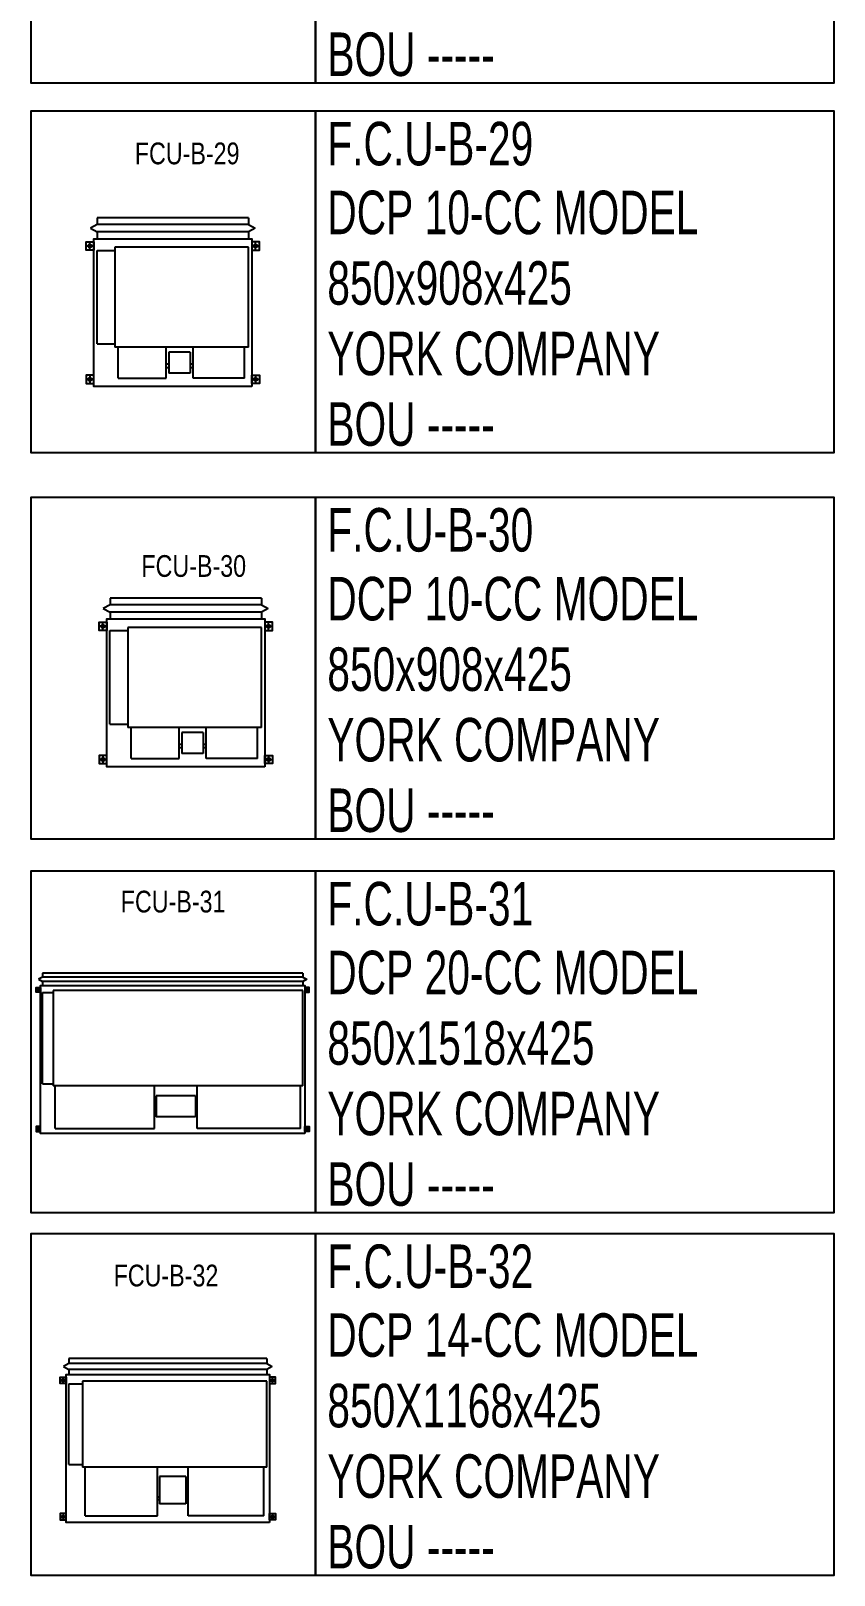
# Model space of a CAD drawing. Header units: millimetres. Extents: x -21221 to 1625077, y -149981 to 356550.
# Drawn here: x 304403 to 309019, y 129625 to 138499 of the extents above; entities that cross this region are included whole.
import ezdxf
from ezdxf.enums import TextEntityAlignment as Align

# ---------------------------------------------------------------- set-up
doc = ezdxf.new("R2010")
doc.units = ezdxf.units.MM
doc.header["$LTSCALE"] = 1000
doc.header["$MEASUREMENT"] = 0
doc.layers.get('0').update_dxf_attribs({"linetype": 'CONTINUOUS'})
doc.layers.add('12- EQUIPMENT HVAC', color=12, linetype='CONTINUOUS')
doc.styles.add('STENCIL', font='stencil.shx')
doc.styles.add('TEXT-P', font='stencil.shx', dxfattribs={"height": 0.3})

# ---------------------------------------------------------------- blocks, each defined once
blk = doc.blocks.new('FCU-B-29')
for p, q in [((434.5, 120.1), (-434.5, 120.1)), ((-434.5, 120.1), (-434.5, 81.1)), ((434.5, 120.1), (434.5, 81.1)), ((-434.5, 81.1), (-473.5, 60.1)), ((-473.5, 60.1), (-434.5, 39)), ((434.5, 81.1), (-434.5, 81.1)), ((434.5, 39), (-434.5, 39)), ((-434.5, 39), (-434.5, 0)), ((434.5, 81.1), (473.5, 60.1)), ((473.5, 60.1), (434.5, 39)), ((434.5, 39), (434.5, 0)), ((-457.1, -42.1), (-494.5, -42.1)), ((-475.8, -60.8), (-475.8, -23.4)), ((-435.3, -604.4), (-435.3, -67.1)), ((-435.3, -67.1), (-332.3, -67.1)), ((435.3, -48.4), (-332.3, -48.4)), ((-332.3, -48.4), (-332.3, -623.1)), ((435.3, -623.1), (435.3, -48.4)), ((457.1, -42.1), (494.5, -42.1)), ((475.8, -60.8), (475.8, -23.4)), ((-435.3, -604.4), (-332.3, -604.4)), ((435.3, -623.1), (-332.3, -623.1)), ((-313.6, -801.6), (-313.6, -623.1)), ((-38.2, -801.6), (-38.2, -623.1)), ((-22.8, -651.8), (-22.8, -772.9)), ((100.5, -651.8), (-22.8, -651.8)), ((100.5, -651.8), (100.5, -772.9)), ((117.5, -801.6), (117.5, -623.1)), ((412, -801.6), (412, -623.1)), ((-475.8, -789.2), (-475.8, -826.6)), ((-22.8, -721.6), (-38.2, -721.6)), ((-22.8, -741.1), (-38.2, -741.1)), ((100.5, -772.9), (-22.8, -772.9)), ((117.5, -721.6), (100.6, -721.6)), ((117.5, -741.1), (100.6, -741.1)), ((475.8, -789.2), (475.8, -826.6)), ((-457.1, -807.9), (-494.5, -807.9)), ((-313.6, -801.6), (-38.2, -801.6)), ((412, -801.6), (117.5, -801.6)), ((457.1, -807.9), (494.5, -807.9))]:
    blk.add_line(p, q)
for points in [[(454, -850), (-454, -850), (-454, 0), (454, 0)], [(-454, -18.7), (-454, -65.5), (-497.7, -65.5), (-497.7, -18.7)], [(454, -18.7), (454, -65.5), (497.7, -65.5), (497.7, -18.7)], [(-454, -831.3), (-454, -784.5), (-497.7, -784.5), (-497.7, -831.3)], [(454, -831.3), (454, -784.5), (497.7, -784.5), (497.7, -831.3)]]:
    blk.add_lwpolyline(points, close=True)
for centre, radius in [((-475.8, -42.1), 10.2), ((-475.8, -42.1), 7.65), ((475.8, -42.1), 10.2), ((475.8, -42.1), 7.65), ((-475.8, -807.9), 10.2), ((475.8, -807.9), 10.2), ((-475.8, -807.9), 7.65), ((475.8, -807.9), 7.65)]:
    blk.add_circle(centre, radius)
blk = doc.blocks.new('FCU-B-30')
for p, q in [((-461, 23.5), (-500, 2.4)), ((-500, 2.4), (-461, -18.6)), ((408, 62.5), (-461, 62.5)), ((-461, 62.5), (-461, 23.5)), ((408, 23.5), (-461, 23.5)), ((408, 62.5), (408, 23.5)), ((408, 23.5), (447, 2.4)), ((447, 2.4), (408, -18.6)), ((-502.3, -118.4), (-502.3, -81)), ((408, -18.6), (-461, -18.6)), ((-461, -18.6), (-461, -57.6)), ((408, -18.6), (408, -57.6)), ((449.3, -118.4), (449.3, -81)), ((-483.6, -99.7), (-521, -99.7)), ((-461.8, -662), (-461.8, -124.8)), ((-461.8, -124.8), (-358.8, -124.8)), ((408.8, -106), (-358.8, -106)), ((-358.8, -106), (-358.8, -680.8)), ((408.8, -680.8), (408.8, -106)), ((430.6, -99.7), (468, -99.7)), ((-461.8, -662), (-358.8, -662)), ((408.8, -680.8), (-358.8, -680.8)), ((-340.1, -859.2), (-340.1, -680.8)), ((-64.7, -859.2), (-64.7, -680.8)), ((-49.3, -709.5), (-49.3, -830.5)), ((74, -709.5), (-49.3, -709.5)), ((74, -709.5), (74, -830.5)), ((91, -859.2), (91, -680.8)), ((385.5, -859.2), (385.5, -680.8)), ((-49.3, -779.3), (-64.7, -779.3)), ((91, -779.3), (74.1, -779.3)), ((-483.6, -865.5), (-521, -865.5)), ((-502.3, -846.8), (-502.3, -884.2)), ((-340.1, -859.2), (-64.7, -859.2)), ((-49.3, -798.8), (-64.7, -798.8)), ((74, -830.5), (-49.3, -830.5)), ((91, -798.8), (74.1, -798.8)), ((385.5, -859.2), (91, -859.2)), ((430.6, -865.5), (468, -865.5)), ((449.3, -846.8), (449.3, -884.2))]:
    blk.add_line(p, q)
for points in [[(-480.5, -76.4), (-480.5, -123.1), (-524.2, -123.1), (-524.2, -76.4)], [(427.5, -907.6), (-480.5, -907.6), (-480.5, -57.6), (427.5, -57.6)], [(427.5, -76.4), (427.5, -123.1), (471.2, -123.1), (471.2, -76.4)], [(-480.5, -888.9), (-480.5, -842.2), (-524.2, -842.2), (-524.2, -888.9)], [(427.5, -888.9), (427.5, -842.2), (471.2, -842.2), (471.2, -888.9)]]:
    blk.add_lwpolyline(points, close=True)
for centre, radius in [((-502.3, -99.7), 10.2), ((-502.3, -99.7), 7.65), ((449.3, -99.7), 10.2), ((449.3, -99.7), 7.65), ((-502.3, -865.5), 10.2), ((-502.3, -865.5), 7.65), ((449.3, -865.5), 10.2), ((449.3, -865.5), 7.65)]:
    blk.add_circle(centre, radius)
blk = doc.blocks.new('FCU-B-31')
for p, q in [((-747.3, 25.2), (-770.7, 12.6)), ((-770.7, 12.6), (-747.3, 0)), ((747.3, 48.5), (-747.3, 48.5)), ((-747.3, 48.5), (-747.3, 25.2)), ((747.3, 25.2), (-747.3, 25.2)), ((747.3, 0), (-747.3, 0)), ((747.3, 48.5), (747.3, 25.2)), ((747.3, 25.2), (770.7, 12.6)), ((770.7, 12.6), (747.3, 0)), ((-760.9, -48.5), (-783.2, -48.5)), ((-772.1, -59.7), (-772.1, -37.3)), ((-747.8, -588.8), (-747.8, -63.5)), ((-747.8, -63.5), (-686.2, -63.5)), ((-747.3, 0), (-747.3, -23.3)), ((747.8, -52.3), (-686.2, -52.3)), ((-686.2, -52.3), (-686.2, -600)), ((747.3, 0), (747.3, -23.3)), ((747.8, -600), (747.8, -52.3)), ((760.9, -48.5), (783.2, -48.5)), ((772.1, -59.7), (772.1, -37.3)), ((-747.8, -588.8), (-686.2, -588.8)), ((747.8, -600), (-686.2, -600)), ((-675, -844.4), (-675, -600)), ((-104.3, -844.4), (-104.3, -600)), ((141.3, -844.4), (141.3, -600)), ((733.9, -844.4), (733.9, -600)), ((-95.1, -657.5), (-95.1, -778.4)), ((131.2, -657.5), (-95.1, -657.5)), ((131.2, -657.5), (131.2, -778.4)), ((-95.1, -710.8), (-104.3, -710.8)), ((-95.1, -722.5), (-104.3, -722.5)), ((131.2, -778.4), (-95.1, -778.4)), ((141.3, -710.8), (131.2, -710.8)), ((141.3, -722.5), (131.2, -722.5)), ((-760.9, -848.1), (-783.2, -848.1)), ((-772.1, -837), (-772.1, -859.3)), ((-675, -844.4), (-104.3, -844.4)), ((733.9, -844.4), (141.3, -844.4)), ((760.9, -848.1), (783.2, -848.1)), ((772.1, -837), (772.1, -859.3))]:
    blk.add_line(p, q)
for points in [[(-759, -34.5), (-759, -62.5), (-785.1, -62.5), (-785.1, -34.5)], [(759, -873.3), (-759, -873.3), (-759, -23.3), (759, -23.3)], [(759, -34.5), (759, -62.5), (785.1, -62.5), (785.1, -34.5)], [(-759, -862.1), (-759, -834.2), (-785.1, -834.2), (-785.1, -862.1)], [(759, -862.1), (759, -834.2), (785.1, -834.2), (785.1, -862.1)]]:
    blk.add_lwpolyline(points, close=True)
for centre, radius in [((-772.1, -48.5), 6.13), ((-772.1, -48.5), 4.57), ((772.1, -48.5), 6.13), ((772.1, -48.5), 4.57), ((-772.1, -848.1), 6.13), ((-772.1, -848.1), 4.57), ((772.1, -848.1), 6.13), ((772.1, -848.1), 4.57)]:
    blk.add_circle(centre, radius)
blk = doc.blocks.new('FCU-B-32')
for p, q in [((-568.8, 32.7), (-599.2, 16.4)), ((-599.2, 16.4), (-568.8, 0)), ((568.8, 63.1), (-568.8, 63.1)), ((-568.8, 63.1), (-568.8, 32.7)), ((568.8, 32.7), (-568.8, 32.7)), ((568.8, 0), (-568.8, 0)), ((568.8, 63.1), (568.8, 32.7)), ((568.8, 32.7), (599.2, 16.4)), ((599.2, 16.4), (568.8, 0)), ((-586.4, -63.1), (-615.5, -63.1)), ((-601, -77.6), (-601, -48.5)), ((-569.4, -547.5), (-569.4, -82.5)), ((-569.4, -82.5), (-489.4, -82.5)), ((-568.8, 0), (-568.8, -30.3)), ((569.4, -68), (-489.4, -68)), ((-489.4, -68), (-489.4, -562.1)), ((568.8, 0), (568.8, -30.3)), ((569.4, -562.1), (569.4, -68)), ((586.4, -63.1), (615.5, -63.1)), ((601, -77.6), (601, -48.5)), ((-569.4, -547.5), (-489.4, -547.5)), ((569.4, -562.1), (-489.4, -562.1)), ((-474.8, -842.7), (-474.8, -562.1)), ((-59, -842.7), (-59, -562.1)), ((-47.1, -615.6), (-47.1, -773.7)), ((103.7, -615.6), (-47.1, -615.6)), ((103.7, -615.6), (103.7, -773.7)), ((117, -842.7), (117, -562.1)), ((551.3, -842.7), (551.3, -562.1)), ((-47.1, -733.9), (-59, -733.9)), ((-47.1, -749.1), (-59, -749.1)), ((103.7, -773.7), (-47.1, -773.7)), ((117, -733.9), (103.8, -733.9)), ((117, -749.1), (103.8, -749.1)), ((-586.4, -847.6), (-615.5, -847.6)), ((-601, -833.1), (-601, -862.1)), ((-474.8, -842.7), (-59, -842.7)), ((551.3, -842.7), (117, -842.7)), ((586.4, -847.6), (615.5, -847.6)), ((601, -833.1), (601, -862.1))]:
    blk.add_line(p, q)
for points in [[(-584, -44.9), (-584, -81.2), (-617.9, -81.2), (-617.9, -44.9)], [(584, -880.3), (-584, -880.3), (-584, -30.3), (584, -30.3)], [(584, -44.9), (584, -81.2), (617.9, -81.2), (617.9, -44.9)], [(-584, -865.8), (-584, -829.4), (-617.9, -829.4), (-617.9, -865.8)], [(584, -865.8), (584, -829.4), (617.9, -829.4), (617.9, -865.8)]]:
    blk.add_lwpolyline(points, close=True)
for centre, radius in [((-601, -63.1), 7.96), ((-601, -63.1), 5.95), ((601, -63.1), 7.96), ((601, -63.1), 5.95), ((-601, -847.6), 7.96), ((-601, -847.6), 5.95), ((601, -847.6), 7.96), ((601, -847.6), 5.95)]:
    blk.add_circle(centre, radius)

msp = doc.modelspace()

# ---------------------------------------------------------------- linework, layer by layer
at = {"layer": '12- EQUIPMENT HVAC', "color": 33}
for points in [[(306039, 140163), (304403.2, 140163), (304403.2, 138201.4), (306039, 138201.4)], [(306039, 138201.4), (309018.6, 138201.4), (309018.6, 140163), (306039, 140163)], [(306039, 138038), (304403.2, 138038), (304403.2, 136076.4), (306039, 136076.4)], [(306039, 136076.4), (309018.6, 136076.4), (309018.6, 138038), (306039, 138038)], [(306039, 135818.4), (304403.2, 135818.4), (304403.2, 133856.7), (306039, 133856.7)], [(306039, 133856.7), (309018.6, 133856.7), (309018.6, 135818.4), (306039, 135818.4)], [(306039, 133670.1), (304403.2, 133670.1), (304403.2, 131708.5), (306039, 131708.5)], [(306039, 131708.5), (309018.6, 131708.5), (309018.6, 133670.1), (306039, 133670.1)], [(306039, 131586.3), (304403.2, 131586.3), (304403.2, 129624.7), (306039, 129624.7)], [(306039, 129624.7), (309018.6, 129624.7), (309018.6, 131586.3), (306039, 131586.3)]]:
    msp.add_lwpolyline(points, close=True, dxfattribs=at)

# ---------------------------------------------------------------- block references
at = {"layer": '12- EQUIPMENT HVAC', "color": 3}
for name, p in [('FCU-B-29', (305218.4, 137304.7)), ('FCU-B-30', (305319.4, 135177.3)), ('FCU-B-31', (305217.8, 133036.4)), ('FCU-B-32', (305189.9, 130807.3))]:
    msp.add_blockref(name, p, dxfattribs=at)

# ---------------------------------------------------------------- texts
at = {"layer": '12- EQUIPMENT HVAC', "color": 4, "style": 'TEXT-P', "width": 0.7}
for s, p in [('BOU -----', (306106.5, 138165.1)), ('F.C.U-B-29', (306106.5, 137651.5)), ('DCP 10-CC MODEL', (306106.5, 137255.9)), ('850x908x425', (306106.5, 136850.6)), ('YORK COMPANY', (306106.5, 136445.4)), ('BOU -----', (306106.5, 136040.1)), ('F.C.U-B-30', (306106.5, 135431.8)), ('DCP 10-CC MODEL', (306106.5, 135036.3)), ('850x908x425', (306106.5, 134631)), ('YORK COMPANY', (306106.5, 134225.7)), ('BOU -----', (306106.5, 133820.4)), ('F.C.U-B-31', (306106.5, 133283.6)), ('DCP 20-CC MODEL', (306106.5, 132888)), ('850x1518x425', (306106.5, 132482.7)), ('YORK COMPANY', (306106.5, 132077.5)), ('BOU -----', (306106.5, 131672.2)), ('F.C.U-B-32', (306106.5, 131199.8)), ('DCP 14-CC MODEL', (306106.5, 130804.2)), ('850X1168x425', (306106.5, 130399)), ('YORK COMPANY', (306106.5, 129993.7)), ('BOU -----', (306106.5, 129588.4))]:
    msp.add_text(s, height=250, dxfattribs=at).set_placement(p, align=Align.BOTTOM_LEFT)
at = {"layer": '12- EQUIPMENT HVAC', "color": 4, "style": 'STENCIL', "width": 0.8}
for s, p in [('FCU-B-29', (305000.3, 137732.6, 0)), ('FCU-B-30', (305038, 135361.5, 0)), ('FCU-B-31', (304919.4, 133432.9, 0)), ('FCU-B-32', (304878.5, 131283.8))]:
    msp.add_text(s, height=125, dxfattribs=at).set_placement(p)

doc.saveas('drawing.dxf')
